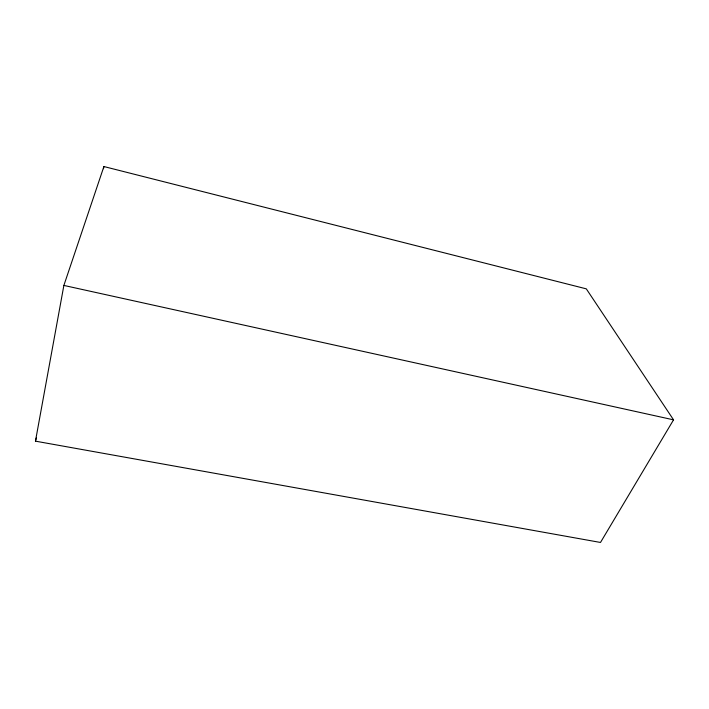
<?xml version="1.0" encoding="UTF-8"?>
<svg xmlns="http://www.w3.org/2000/svg" width="709" height="709" viewBox="0 0 709 709"><rect width="100%" height="100%" fill="white"/><g stroke="black" fill="none" stroke-linecap="round" stroke-linejoin="round"><path stroke-width="1.06" d="M35.45 441.158L63.872 285.426L103.904 166.544L586.299 288.847L673.55 419.843L600.496 542.456L35.45 441.158L36.398 437.994M103.487 168.715L103.904 166.544M63.872 285.426L673.55 419.843"/></g></svg>
